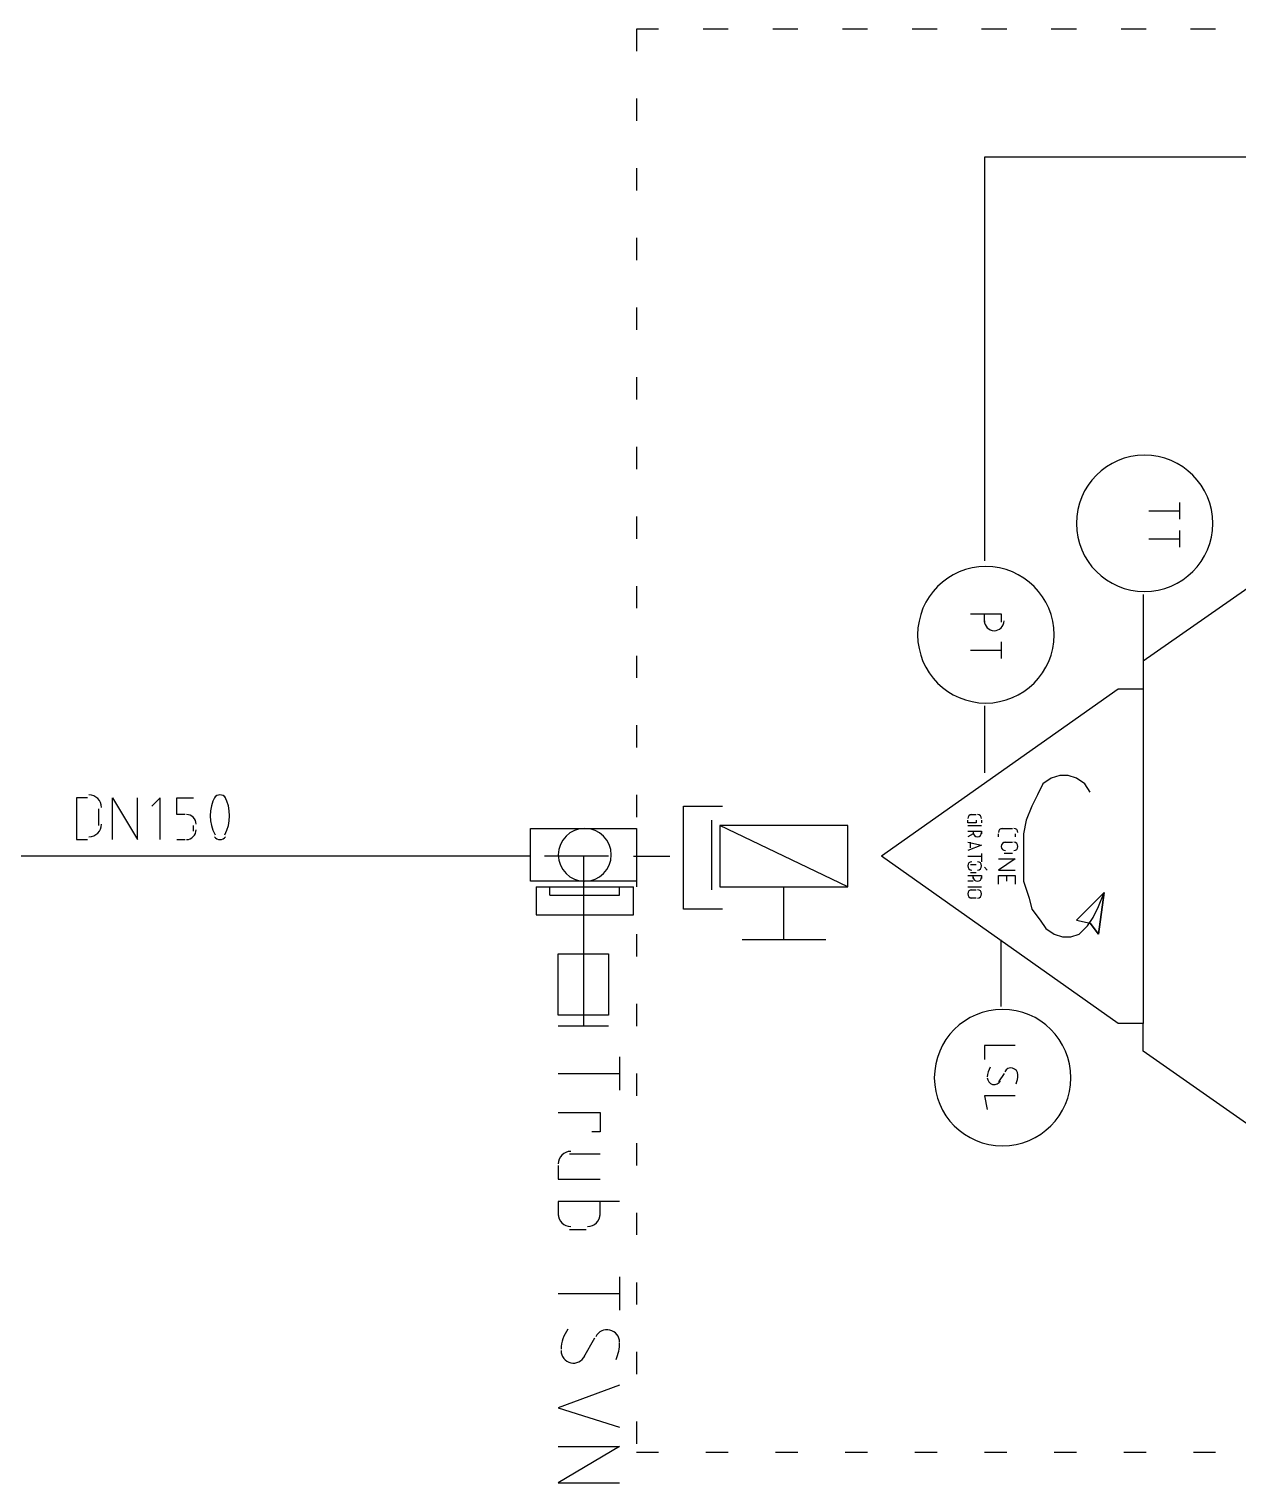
# Model space of a CAD drawing. Header units: millimetres. Extents: x 0 to 33.1, y 1.5 to 45.3.
# Drawn here: x 26.974 to 27.698, y 32.299 to 33.169 of the extents above; entities that cross this region are included whole.
import ezdxf

# ---------------------------------------------------------------- set-up
doc = ezdxf.new("R2010")
doc.units = ezdxf.units.MM
doc.header["$MEASUREMENT"] = 0
doc.layers.get('0').update_dxf_attribs({"linetype": 'CONTINUOUS'})

msp = doc.modelspace()

# ---------------------------------------------------------------- linework, layer by layer
at = {"color": 140, "linetype": 'Continuous'}
for p, q in [((27.3511, 33.1694), (27.3378, 33.1694)), ((27.3378, 33.1694), (27.3378, 33.1561)), ((27.3928, 33.1694), (27.3778, 33.1694)), ((27.4344, 33.1694), (27.4194, 33.1694)), ((27.4761, 33.1694), (27.4611, 33.1694)), ((27.5178, 33.1694), (27.5028, 33.1694)), ((27.5594, 33.1694), (27.5444, 33.1694)), ((27.6011, 33.1694), (27.5861, 33.1694)), ((27.6428, 33.1694), (27.6278, 33.1694)), ((27.6844, 33.1694), (27.6694, 33.1694)), ((27.3378, 33.1278), (27.3378, 33.1144)), ((28.1828, 33.0928), (27.5461, 33.0928)), ((27.5461, 33.0928), (27.5461, 32.8511)), ((27.3378, 33.0861), (27.3378, 33.0728)), ((27.3378, 33.0444), (27.3378, 33.0311)), ((27.3378, 33.0028), (27.3378, 32.9894)), ((27.3378, 32.9611), (27.3378, 32.9478)), ((27.3378, 32.9194), (27.3378, 32.9061)), ((27.6628, 32.8861), (27.6628, 32.8761)), ((27.3378, 32.8778), (27.3378, 32.8644)), ((27.6444, 32.8811), (27.6628, 32.8811)), ((27.6628, 32.8694), (27.6628, 32.8594)), ((27.6444, 32.8644), (27.6628, 32.8644)), ((27.7244, 32.8494), (27.6411, 32.7911)), ((27.3378, 32.8361), (27.3378, 32.8228)), ((27.6411, 32.8311), (27.6411, 32.7911)), ((27.5378, 32.8194), (27.5561, 32.8194)), ((27.5461, 32.8144), (27.5461, 32.8194)), ((27.5561, 32.8194), (27.5561, 32.8144)), ((27.5561, 32.8028), (27.5561, 32.7928)), ((27.3378, 32.7944), (27.3378, 32.7811)), ((27.5378, 32.7978), (27.5561, 32.7978)), ((27.6411, 32.7911), (27.6411, 32.7744)), ((27.6261, 32.7744), (27.4844, 32.6744)), ((27.6411, 32.7744), (27.6261, 32.7744)), ((27.6411, 32.7744), (27.6411, 32.5744)), ((27.5461, 32.7644), (27.5461, 32.7244)), ((27.3378, 32.7528), (27.3378, 32.7394)), ((27.5861, 32.7211), (27.5811, 32.7178)), ((27.5911, 32.7228), (27.5861, 32.7211)), ((27.5961, 32.7228), (27.5911, 32.7228)), ((27.6011, 32.7211), (27.5961, 32.7228)), ((27.6061, 32.7178), (27.6011, 32.7211)), ((27.5811, 32.7178), (27.5778, 32.7111)), ((27.6094, 32.7128), (27.6061, 32.7178)), ((27.3378, 32.7111), (27.3378, 32.6978)), ((27.3661, 32.6428), (27.3661, 32.7044)), ((27.3661, 32.7044), (27.3894, 32.7044)), ((27.3661, 32.6428), (27.3661, 32.7044)), ((27.3661, 32.7044), (27.3894, 32.7044)), ((27.3661, 32.6428), (27.3661, 32.7044)), ((27.3661, 32.7044), (27.3894, 32.7044)), ((27.3661, 32.6428), (27.3661, 32.7044)), ((27.3661, 32.7044), (27.3894, 32.7044)), ((27.3661, 32.6428), (27.3661, 32.7044)), ((27.3661, 32.7044), (27.3894, 32.7044)), ((27.5744, 32.7044), (27.5711, 32.6961)), ((27.5778, 32.7111), (27.5744, 32.7044)), ((27.3828, 32.6961), (27.3828, 32.6544)), ((27.3828, 32.6961), (27.3828, 32.6544)), ((27.3828, 32.6961), (27.3828, 32.6544)), ((27.3828, 32.6961), (27.3828, 32.6544)), ((27.3828, 32.6961), (27.3828, 32.6544)), ((27.5361, 32.6944), (27.5361, 32.6961)), ((27.5378, 32.6994), (27.5411, 32.6994)), ((27.5411, 32.6961), (27.5411, 32.6944)), ((27.5444, 32.6961), (27.5444, 32.6944)), ((27.5711, 32.6961), (27.5694, 32.6878)), ((27.4644, 32.6928), (27.3878, 32.6928)), ((27.3878, 32.6928), (27.3878, 32.6561)), ((27.4644, 32.6561), (27.3878, 32.6928)), ((27.4644, 32.6928), (27.3878, 32.6928)), ((27.3878, 32.6928), (27.3878, 32.6561)), ((27.4644, 32.6561), (27.3878, 32.6928)), ((27.4644, 32.6561), (27.4644, 32.6928)), ((27.4644, 32.6561), (27.4644, 32.6928)), ((27.5411, 32.6944), (27.5361, 32.6944)), ((27.5361, 32.6928), (27.5444, 32.6928)), ((27.5361, 32.6894), (27.5444, 32.6894)), ((27.5394, 32.6878), (27.5361, 32.6861)), ((27.5394, 32.6894), (27.5394, 32.6878)), ((27.5444, 32.6894), (27.5444, 32.6878)), ((27.5544, 32.6861), (27.5544, 32.6878)), ((27.5561, 32.6911), (27.5628, 32.6911)), ((27.5644, 32.6878), (27.5644, 32.6861)), ((27.5694, 32.6878), (27.5694, 32.6778)), ((27.5361, 32.6828), (27.5444, 32.6811)), ((27.5444, 32.6811), (27.5361, 32.6778)), ((27.5378, 32.6794), (27.5378, 32.6828)), ((27.5578, 32.6828), (27.5628, 32.6828)), ((27.5694, 32.6778), (27.5694, 32.6678)), ((27.3361, 32.6744), (27.3561, 32.6744)), ((27.3378, 32.6744), (27.3561, 32.6744)), ((27.3378, 32.6744), (27.3561, 32.6744)), ((27.3378, 32.6744), (27.3561, 32.6744)), ((27.3378, 32.6744), (27.3561, 32.6744)), ((27.3378, 32.6694), (27.3378, 32.6561)), ((27.6261, 32.5744), (27.4844, 32.6744)), ((27.5361, 32.6744), (27.5444, 32.6744)), ((27.5378, 32.6694), (27.5411, 32.6694)), ((27.5444, 32.6761), (27.5444, 32.6711)), ((27.5544, 32.6728), (27.5644, 32.6728)), ((27.5644, 32.6728), (27.5544, 32.6661)), ((27.5628, 32.6761), (27.5578, 32.6761)), ((27.5361, 32.6628), (27.5444, 32.6628)), ((27.5411, 32.6644), (27.5378, 32.6644)), ((27.5394, 32.6611), (27.5394, 32.6628)), ((27.5444, 32.6628), (27.5444, 32.6611)), ((27.5461, 32.6678), (27.5478, 32.6661)), ((27.5544, 32.6661), (27.5644, 32.6661)), ((27.5544, 32.6578), (27.5544, 32.6628)), ((27.5544, 32.6628), (27.5644, 32.6628)), ((27.5594, 32.6594), (27.5594, 32.6628)), ((27.5644, 32.6628), (27.5644, 32.6578)), ((27.5694, 32.6678), (27.5694, 32.6594)), ((27.3878, 32.6561), (27.4644, 32.6561)), ((27.3878, 32.6561), (27.4644, 32.6561)), ((27.4261, 32.6244), (27.4261, 32.6561)), ((27.4261, 32.6244), (27.4261, 32.6561)), ((27.5394, 32.6594), (27.5361, 32.6594)), ((27.5361, 32.6561), (27.5444, 32.6561)), ((27.5378, 32.6544), (27.5411, 32.6544)), ((27.5694, 32.6594), (27.5728, 32.6494)), ((27.6178, 32.6528), (27.6011, 32.6361)), ((27.6178, 32.6528), (27.6011, 32.6361)), ((27.6178, 32.6528), (27.6144, 32.6278)), ((27.6144, 32.6278), (27.6178, 32.6528)), ((27.6144, 32.6444), (27.6178, 32.6528)), ((27.3894, 32.6428), (27.3661, 32.6428)), ((27.3894, 32.6428), (27.3661, 32.6428)), ((27.3894, 32.6428), (27.3661, 32.6428)), ((27.3894, 32.6428), (27.3661, 32.6428)), ((27.3894, 32.6428), (27.3661, 32.6428)), ((27.5411, 32.6494), (27.5378, 32.6494)), ((27.5728, 32.6494), (27.5744, 32.6428)), ((27.5744, 32.6428), (27.5794, 32.6361)), ((27.6111, 32.6378), (27.6144, 32.6444)), ((27.5794, 32.6361), (27.5828, 32.6311)), ((27.6011, 32.6361), (27.6094, 32.6344)), ((27.6011, 32.6361), (27.6094, 32.6344)), ((27.6078, 32.6328), (27.6111, 32.6378)), ((27.6144, 32.6278), (27.6094, 32.6344)), ((27.6094, 32.6344), (27.6144, 32.6278)), ((27.3378, 32.6278), (27.3378, 32.6144)), ((27.5828, 32.6311), (27.5878, 32.6278)), ((27.5878, 32.6278), (27.5928, 32.6261)), ((27.5928, 32.6261), (27.5978, 32.6261)), ((27.5978, 32.6261), (27.6028, 32.6278)), ((27.6028, 32.6278), (27.6078, 32.6328)), ((27.4511, 32.6244), (27.4011, 32.6244)), ((27.4511, 32.6244), (27.4011, 32.6244)), ((27.4511, 32.6244), (27.4261, 32.6244)), ((27.4511, 32.6244), (27.4261, 32.6244)), ((27.5561, 32.5844), (27.5561, 32.6244)), ((27.3378, 32.5861), (27.3378, 32.5728)), ((27.6411, 32.5744), (27.6261, 32.5744)), ((27.6411, 32.5578), (27.6411, 32.5744)), ((27.5644, 32.5611), (27.5461, 32.5611)), ((27.5461, 32.5611), (27.5461, 32.5528)), ((27.7244, 32.4994), (27.6411, 32.5578)), ((27.3378, 32.5444), (27.3378, 32.5311)), ((27.5578, 32.5444), (27.5544, 32.5394)), ((27.5644, 32.5311), (27.5461, 32.5311)), ((27.5461, 32.5311), (27.5478, 32.5228)), ((27.3378, 32.5028), (27.3378, 32.4894)), ((27.3378, 32.4611), (27.3378, 32.4478)), ((27.3378, 32.4194), (27.3378, 32.4061)), ((27.3378, 32.3778), (27.3378, 32.3644)), ((27.3378, 32.3361), (27.3378, 32.3228)), ((27.3378, 32.3178), (27.3511, 32.3178)), ((27.3794, 32.3178), (27.3928, 32.3178)), ((27.4211, 32.3178), (27.4344, 32.3178)), ((27.4628, 32.3178), (27.4761, 32.3178)), ((27.5044, 32.3178), (27.5178, 32.3178)), ((27.5461, 32.3178), (27.5594, 32.3178)), ((27.5878, 32.3178), (27.6011, 32.3178)), ((27.6294, 32.3178), (27.6428, 32.3178)), ((27.6711, 32.3178), (27.6844, 32.3178))]:
    msp.add_line(p, q, dxfattribs=at)
at = {"color": 0, "linetype": 'Continuous'}
for p, q in [((27.0094, 32.7094), (27.0028, 32.7094)), ((27.0028, 32.7094), (27.0028, 32.6844)), ((27.0244, 32.6844), (27.0244, 32.7094)), ((27.0244, 32.7094), (27.0394, 32.6844)), ((27.0394, 32.6844), (27.0394, 32.7094)), ((27.0528, 32.7094), (27.0478, 32.7044)), ((27.0528, 32.6844), (27.0528, 32.7094)), ((27.0628, 32.6994), (27.0628, 32.7094)), ((27.0628, 32.7094), (27.0728, 32.7094)), ((27.0161, 32.6928), (27.0161, 32.7028)), ((27.0678, 32.6994), (27.0628, 32.6994)), ((27.0728, 32.6894), (27.0728, 32.6928)), ((27.2744, 32.6594), (27.2744, 32.6911)), ((27.2744, 32.6911), (27.3378, 32.6911)), ((27.3378, 32.6911), (27.3378, 32.6594)), ((27.0028, 32.6844), (27.0094, 32.6844)), ((27.0628, 32.6844), (27.0678, 32.6844)), ((27.3061, 32.6744), (27.3061, 32.5728)), ((27.3378, 32.6744), (27.3578, 32.6744)), ((27.3378, 32.6744), (27.3578, 32.6744)), ((27.3378, 32.6744), (27.3561, 32.6744)), ((27.3378, 32.6744), (27.3561, 32.6744)), ((27.3378, 32.6744), (27.3561, 32.6744)), ((27.3378, 32.6594), (27.2744, 32.6594)), ((27.2778, 32.6561), (27.2778, 32.6394)), ((27.2778, 32.6561), (27.3361, 32.6561)), ((27.2861, 32.6511), (27.2861, 32.6561)), ((27.3278, 32.6511), (27.3278, 32.6561)), ((27.3361, 32.6394), (27.3361, 32.6561)), ((27.2861, 32.6511), (27.3061, 32.6511)), ((27.3061, 32.6511), (27.3278, 32.6511)), ((27.2778, 32.6394), (27.3061, 32.6394)), ((27.3061, 32.6394), (27.3361, 32.6394)), ((27.2911, 32.5794), (27.2911, 32.6161)), ((27.2911, 32.6161), (27.3211, 32.6161)), ((27.3211, 32.6161), (27.3211, 32.5794)), ((27.3211, 32.5794), (27.2911, 32.5794)), ((27.3211, 32.5728), (27.2911, 32.5728)), ((27.3278, 32.5544), (27.3278, 32.5344)), ((27.2911, 32.5444), (27.3278, 32.5444)), ((27.2911, 32.5211), (27.3161, 32.5211)), ((27.3161, 32.5211), (27.3161, 32.5094)), ((27.3161, 32.5094), (27.3111, 32.5094)), ((27.3161, 32.4961), (27.2978, 32.4961)), ((27.2911, 32.4894), (27.2911, 32.4811)), ((27.2911, 32.4811), (27.3161, 32.4811)), ((27.3278, 32.4678), (27.2911, 32.4678)), ((27.2911, 32.4678), (27.2911, 32.4594)), ((27.3161, 32.4594), (27.3161, 32.4678)), ((27.2978, 32.4511), (27.3078, 32.4511)), ((27.3278, 32.4228), (27.3278, 32.4028)), ((27.2911, 32.4128), (27.3278, 32.4128)), ((27.3128, 32.3861), (27.3061, 32.3744)), ((27.3278, 32.3578), (27.2911, 32.3444)), ((27.2911, 32.3444), (27.3278, 32.3328)), ((27.2911, 32.3211), (27.3278, 32.3211)), ((27.3278, 32.3211), (27.2911, 32.2994)), ((27.2911, 32.2994), (27.3278, 32.2994))]:
    msp.add_line(p, q, dxfattribs=at)
at = {"color": 7, "linetype": 'Continuous'}
msp.add_line((27.2744, 32.6744), (26.9461, 32.6744), dxfattribs=at)
at = {"color": 142, "linetype": 'Continuous'}
msp.add_line((27.3211, 32.6744), (27.2828, 32.6744), dxfattribs=at)
at = {"color": 140, "linetype": 'Continuous'}
for points in [[(27.6419, 32.9144), (27.6194, 32.9144), (27.6011, 32.8961), (27.6011, 32.8736)], [(27.6828, 32.8736), (27.6828, 32.8961), (27.6644, 32.9144), (27.6419, 32.9144)], [(27.6011, 32.8736), (27.6011, 32.8511), (27.6194, 32.8328), (27.6419, 32.8328)], [(27.6419, 32.8328), (27.6644, 32.8328), (27.6828, 32.8511), (27.6828, 32.8736)], [(27.5469, 32.8478), (27.5244, 32.8478), (27.5061, 32.8294), (27.5061, 32.8069)], [(27.5878, 32.8069), (27.5878, 32.8294), (27.5694, 32.8478), (27.5469, 32.8478)], [(27.5461, 32.8153), (27.5461, 32.8121), (27.5486, 32.8094), (27.5519, 32.8094)], [(27.5519, 32.8094), (27.5551, 32.8094), (27.5578, 32.8119), (27.5578, 32.8153)], [(27.5061, 32.8069), (27.5061, 32.7844), (27.5244, 32.7661), (27.5469, 32.7661)], [(27.5469, 32.7661), (27.5694, 32.7661), (27.5878, 32.7844), (27.5878, 32.8069)], [(27.5386, 32.6994), (27.5372, 32.6994), (27.5361, 32.6983), (27.5361, 32.6969)], [(27.5444, 32.6969), (27.5444, 32.6983), (27.5433, 32.6994), (27.5419, 32.6994)], [(27.5394, 32.6886), (27.5394, 32.6872), (27.5406, 32.6861), (27.5419, 32.6861)], [(27.5419, 32.6861), (27.5433, 32.6861), (27.5444, 32.6872), (27.5444, 32.6886)], [(27.5569, 32.6911), (27.5556, 32.6911), (27.5544, 32.69), (27.5544, 32.6886)], [(27.5661, 32.6886), (27.5661, 32.69), (27.565, 32.6911), (27.5636, 32.6911)], [(27.5586, 32.6828), (27.5572, 32.6828), (27.5561, 32.6817), (27.5561, 32.6803)], [(27.5561, 32.6803), (27.5561, 32.6789), (27.5572, 32.6778), (27.5586, 32.6778)], [(27.5661, 32.6803), (27.5661, 32.6817), (27.565, 32.6828), (27.5636, 32.6828)], [(27.5636, 32.6778), (27.565, 32.6778), (27.5661, 32.6789), (27.5661, 32.6803)], [(27.5386, 32.6711), (27.5372, 32.6711), (27.5361, 32.67), (27.5361, 32.6686)], [(27.5361, 32.6686), (27.5361, 32.6672), (27.5372, 32.6661), (27.5386, 32.6661)], [(27.5444, 32.6686), (27.5444, 32.67), (27.5433, 32.6711), (27.5419, 32.6711)], [(27.5419, 32.6661), (27.5433, 32.6661), (27.5444, 32.6672), (27.5444, 32.6686)], [(27.5394, 32.6619), (27.5394, 32.6606), (27.5406, 32.6594), (27.5419, 32.6594)], [(27.5419, 32.6594), (27.5433, 32.6594), (27.5444, 32.6606), (27.5444, 32.6619)], [(27.5386, 32.6544), (27.5372, 32.6544), (27.5361, 32.6533), (27.5361, 32.6519)], [(27.5361, 32.6519), (27.5361, 32.6506), (27.5372, 32.6494), (27.5386, 32.6494)], [(27.5444, 32.6519), (27.5444, 32.6533), (27.5433, 32.6544), (27.5419, 32.6544)], [(27.5419, 32.6494), (27.5433, 32.6494), (27.5444, 32.6506), (27.5444, 32.6519)], [(27.5569, 32.5828), (27.5344, 32.5828), (27.5161, 32.5644), (27.5161, 32.5419)], [(27.5978, 32.5419), (27.5978, 32.5644), (27.5794, 32.5828), (27.5569, 32.5828)], [(27.5496, 32.5481), (27.5485, 32.5464), (27.5479, 32.5444), (27.5478, 32.5424)], [(27.5629, 32.5476), (27.561, 32.5481), (27.559, 32.5472), (27.5582, 32.5454)], [(27.5661, 32.5436), (27.5661, 32.5456), (27.5647, 32.5472), (27.5629, 32.5476)], [(27.5161, 32.5419), (27.5161, 32.5193), (27.5344, 32.5011), (27.5569, 32.5011)], [(27.5478, 32.5419), (27.5478, 32.54), (27.5492, 32.5383), (27.551, 32.5379)], [(27.551, 32.5379), (27.5529, 32.5375), (27.5549, 32.5383), (27.5557, 32.5401)], [(27.5569, 32.5011), (27.5794, 32.5011), (27.5978, 32.5193), (27.5978, 32.5419)], [(27.5651, 32.5383), (27.5657, 32.54), (27.5661, 32.5418), (27.5661, 32.5436)]]:
    msp.add_open_spline(points, degree=3, dxfattribs=at)
at = {"color": 0, "linetype": 'Continuous'}
for points in [[(27.0178, 32.7036), (27.0178, 32.7078), (27.0144, 32.7111), (27.0103, 32.7111)], [(27.0857, 32.7101), (27.0818, 32.7029), (27.0818, 32.6943), (27.0857, 32.6872)], [(27.0886, 32.7111), (27.0874, 32.7111), (27.0861, 32.7106), (27.0853, 32.7094)], [(27.0919, 32.7094), (27.0912, 32.7106), (27.09, 32.7111), (27.0886, 32.7111)], [(27.0915, 32.6872), (27.0954, 32.6943), (27.0954, 32.7029), (27.0915, 32.7101)], [(27.0744, 32.6936), (27.0744, 32.6968), (27.0718, 32.6994), (27.0686, 32.6994)], [(27.0103, 32.6861), (27.0144, 32.6861), (27.0178, 32.6894), (27.0178, 32.6936)], [(27.0686, 32.6844), (27.0718, 32.6844), (27.0744, 32.6871), (27.0744, 32.6903)], [(27.0853, 32.6861), (27.0861, 32.685), (27.0874, 32.6844), (27.0886, 32.6844)], [(27.0886, 32.6844), (27.09, 32.6844), (27.0912, 32.685), (27.0919, 32.6861)], [(27.3069, 32.6911), (27.2982, 32.6911), (27.2911, 32.684), (27.2911, 32.6753)], [(27.3228, 32.6753), (27.3228, 32.684), (27.3157, 32.6911), (27.3069, 32.6911)], [(27.2911, 32.6753), (27.2911, 32.6665), (27.2982, 32.6594), (27.3069, 32.6594)], [(27.3069, 32.6594), (27.3157, 32.6594), (27.3228, 32.6665), (27.3228, 32.6753)], [(27.2986, 32.4978), (27.2944, 32.4978), (27.2911, 32.4944), (27.2911, 32.4903)], [(27.2911, 32.4603), (27.2911, 32.4561), (27.2944, 32.4528), (27.2986, 32.4528)], [(27.3086, 32.4528), (27.3128, 32.4528), (27.3161, 32.4561), (27.3161, 32.4603)], [(27.2968, 32.3914), (27.2943, 32.3879), (27.2929, 32.3837), (27.2928, 32.3794)], [(27.3219, 32.3908), (27.3186, 32.3917), (27.3151, 32.3901), (27.3136, 32.3869)], [(27.3278, 32.3836), (27.3278, 32.3871), (27.3254, 32.3901), (27.3219, 32.3908)], [(27.3257, 32.3733), (27.3271, 32.3765), (27.3278, 32.3799), (27.3278, 32.3833)], [(27.2928, 32.3786), (27.2928, 32.3751), (27.2951, 32.3721), (27.2986, 32.3712)], [(27.2986, 32.3712), (27.3019, 32.3706), (27.3054, 32.3721), (27.3069, 32.3753)]]:
    msp.add_open_spline(points, degree=3, dxfattribs=at)

doc.saveas('drawing.dxf')
